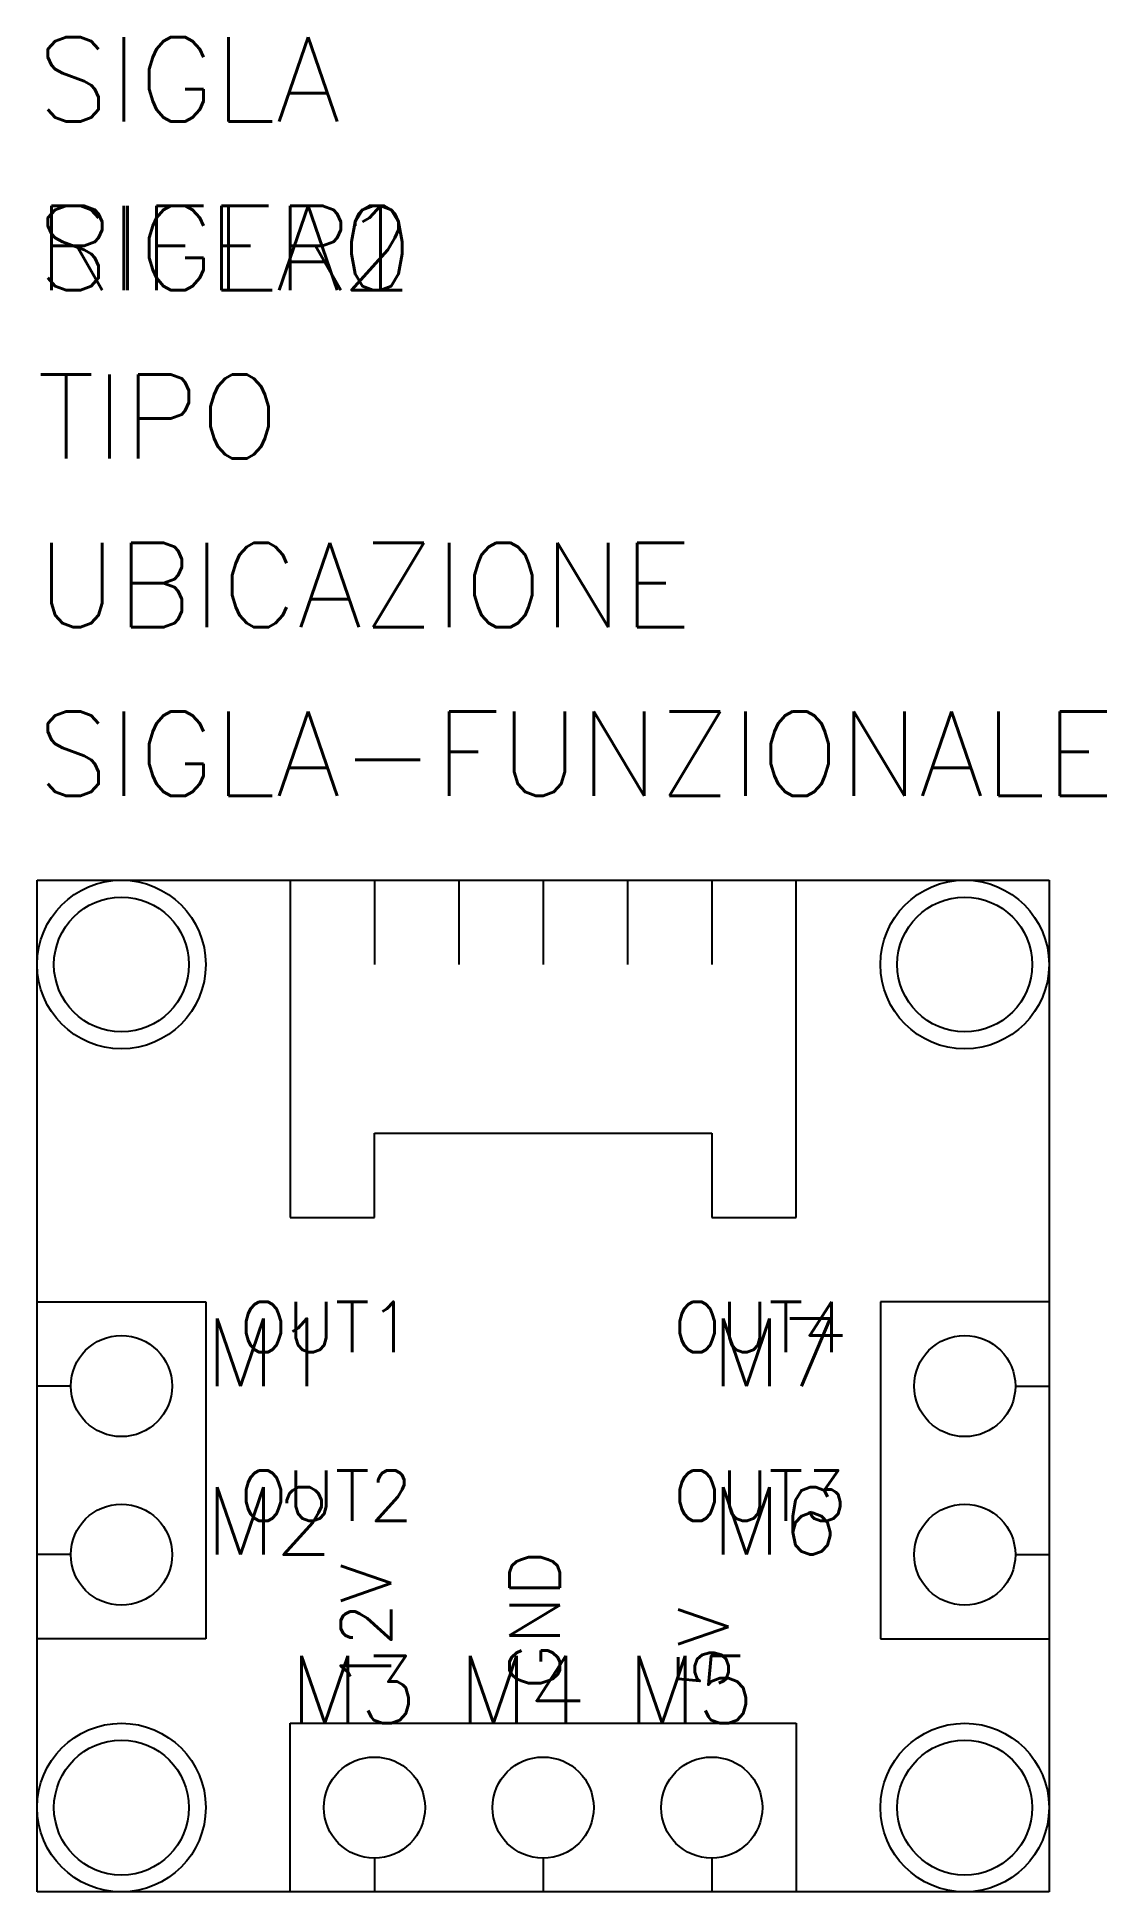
# Model space of a CAD drawing. Extents: x 0 to 31.7, y 0 to 55.
import ezdxf

# ---------------------------------------------------------------- set-up
doc = ezdxf.new("R2010")
doc.units = 0
doc.header["$LTSCALE"] = 4
doc.layers.get('0').update_dxf_attribs({"linetype": 'CONTINUOUS'})
doc.styles.get("Standard").update_dxf_attribs({"font": 'romans.shx'})

msp = doc.modelspace()

# ---------------------------------------------------------------- linework, layer by layer
for p, q in [((0, 0), (0, 30)), ((0, 30), (30, 30)), ((7.5, 30), (7.5, 20)), ((10, 30), (10, 27.5)), ((12.5, 30), (12.5, 27.5)), ((15, 30), (15, 27.5)), ((17.5, 30), (17.5, 27.5)), ((20, 30), (20, 27.5)), ((22.5, 20), (22.5, 30)), ((30, 30), (30, 0)), ((10, 20), (10, 22.5)), ((10, 22.5), (20, 22.5)), ((20, 22.5), (20, 20)), ((7.5, 20), (10, 20)), ((20, 20), (22.5, 20)), ((0, 17.5), (5, 17.5)), ((5, 17.5), (5, 7.5)), ((30, 17.5), (25, 17.5)), ((25, 17.5), (25, 7.5)), ((1, 15), (0, 15)), ((29, 15), (30, 15)), ((1, 10), (0, 10)), ((29, 10), (30, 10)), ((5, 7.5), (0, 7.5)), ((25, 7.5), (30, 7.5)), ((7.5, 0), (7.5, 5)), ((7.5, 5), (22.5, 5)), ((22.5, 5), (22.5, 0)), ((10, 1), (10, 0)), ((15, 1), (15, 0)), ((20, 1), (20, 0)), ((30, 0), (0, 0))]:
    msp.add_line(p, q)
for centre, radius in [((2.5, 27.5), 2.5), ((27.5, 27.5), 2.5), ((2.5, 27.5), 2), ((27.5, 27.5), 2), ((2.5, 15), 1.5), ((27.5, 15), 1.5), ((2.5, 10), 1.5), ((27.5, 10), 1.5), ((2.5, 2.5), 2.5), ((27.5, 2.5), 2.5), ((2.5, 2.5), 2), ((27.5, 2.5), 2), ((10, 2.5), 1.5), ((15, 2.5), 1.5), ((20, 2.5), 1.5)]:
    msp.add_circle(centre, radius)

# ---------------------------------------------------------------- texts
at = {"char_height": 1.5}
for s, heights, insert, attachment_point in [('OUT1', [0], (6, 17.5), 1), ('OUT4', [0], (24, 17.5), 3), ('OUT2', [2], (6, 12.5), 1), ('OUT3', [0], (24, 12.5), 3)]:
    msp.add_mtext_dynamic_manual_height_columns(s, width=7.5, gutter_width=1, heights=heights, dxfattribs=dict(at, insert=insert, attachment_point=attachment_point))
at = {"char_height": 1.5, "attachment_point": 1, "rotation": 90}
for s, insert in [('GND', (14, 6)), ('12V', (9, 6)), ('5V', (19, 6))]:
    msp.add_mtext_dynamic_manual_height_columns(s, width=5, gutter_width=1, heights=[0], dxfattribs=dict(at, insert=insert))
at = {"color": 3}
for tag, p, s, flags in [('SIGLA', (0, 52.5), 'SIGLA ?', 8), ('SIGLA0', (0, 47.5), '', 9), ('SIGLA1', (0, 47.5), '', 9), ('SIGLA2', (0, 47.5), '', 9), ('RIFER', (0, 47.5), 'RIFER ?', 8), ('TIPO', (0, 42.5), '', 9), ('UBICAZIONE', (0, 37.5), '', 8), ('SIGLA-FUNZIONALE', (0, 32.5), '', 9)]:
    msp.add_attdef(tag, p, s, height=2.5, dxfattribs=dict(at, flags=flags))
at = {"color": 4, "flags": 8}
for tag, p in [('M1', (5, 15)), ('M7', (20, 15)), ('M2', (5, 10)), ('M6', (20, 10)), ('M3', (7.5, 5)), ('M4', (12.5, 5)), ('M5', (17.5, 5))]:
    msp.add_attdef(tag, p, '', height=2, dxfattribs=at)
at = {"flags": 9}
for tag, p, s, height in [('F1', (0, 15), '', 0.00001), ('F7', (30, 15), '', 0.00001), ('F2', (0, 10), '', 0.00001), ('F6', (30, 10), '', 0.00001), ('TIPOSIG', (0, 0), '3', 0.00000001), ('POSIZIONE', (0, 0), '', 0.00000001), ('P-TABELLA', (0, 0), '', 0.00000001), ('T-TABELLA', (0, 0), '', 0.00000001), ('H-TABELLA', (0, 0), '', 0.00000001), ('CODICE', (0, 0), '1xNNN', 0.00000001), ('NOTE1', (0, 0), '', 0.00000001), ('NOTE2', (0, 0), '', 0.00000001), ('DEN1', (0, 0), '', 0.00000001), ('DEN1-A', (0, 0), '', 0.00000001), ('DEN1-TRAD-ID', (0, 0), '', 0.00000001), ('F3', (10, 0), '', 0.00001), ('F4', (15, 0), '', 0.00001), ('F5', (20, 0), '', 0.00001)]:
    msp.add_attdef(tag, p, s, height=height, dxfattribs=at)

doc.saveas('drawing.dxf')
